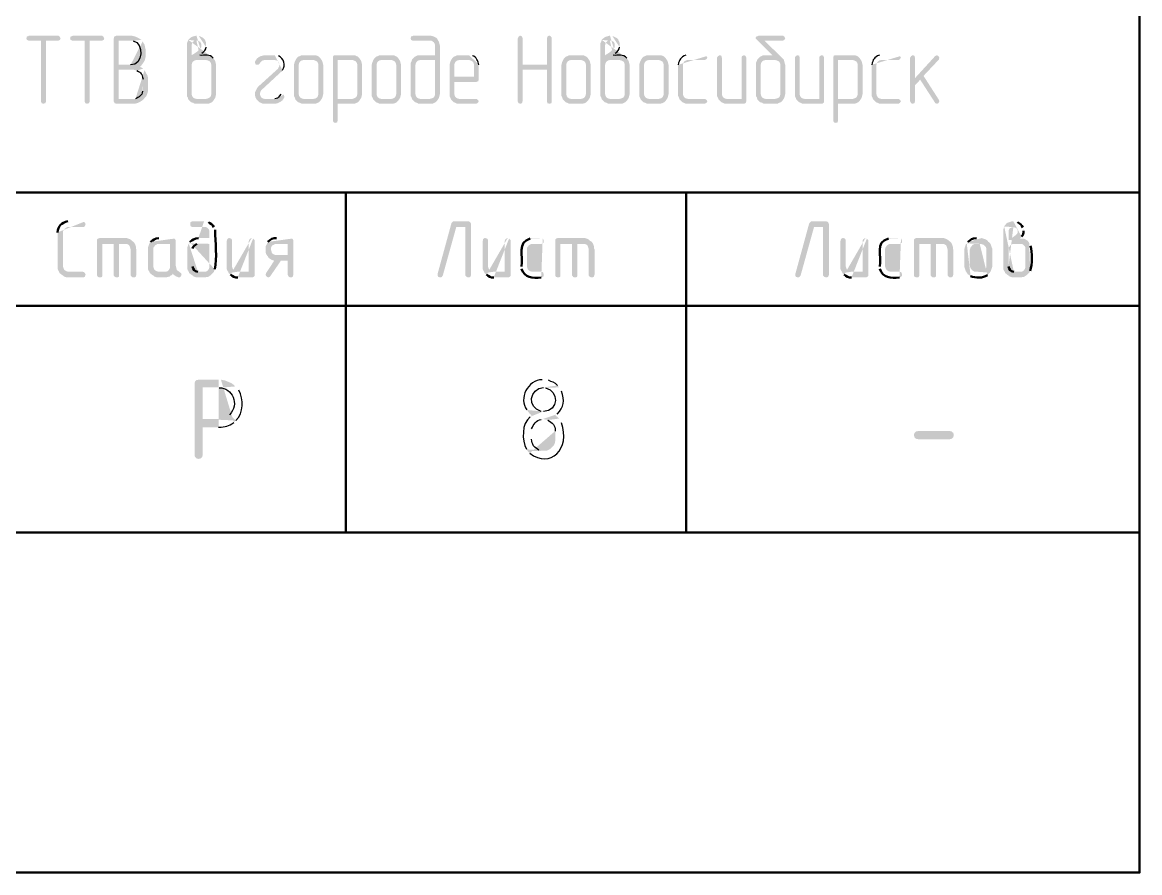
# Model space of a CAD drawing. Header units: millimetres. Extents: x -211 to 10565, y -2293 to 2244.
# Drawn here: x 4830.58 to 4879.81, y -367.5 to -330.02 of the extents above; entities that cross this region are included whole.
import ezdxf

# ---------------------------------------------------------------- set-up
doc = ezdxf.new("R2010")
doc.units = ezdxf.units.MM
doc.layers.add('PDF _Геометрия', color=7, linetype='Continuous')
doc.layers.add('PDF _Сплошная заливка', color=7, linetype='Continuous')

msp = doc.modelspace()

# ---------------------------------------------------------------- hatches: boundary and pattern name
at = {"layer": 'PDF _Сплошная заливка', "transparency": 33554559}
for points in [[(4832.16, -330.6), (4830.869, -330.6), (4830.869, -330.621), (4830.784, -330.643), (4830.763, -330.727), (4830.784, -330.791), (4830.869, -330.833), (4831.398, -330.833), (4831.398, -333.499), (4831.44, -333.584), (4831.504, -333.605), (4831.588, -333.584), (4831.631, -333.499), (4831.631, -330.833), (4832.16, -330.833), (4832.244, -330.791), (4832.266, -330.727), (4832.223, -330.643)], [(4834.085, -330.6), (4832.795, -330.6), (4832.795, -330.621), (4832.71, -330.643), (4832.689, -330.727), (4832.71, -330.791), (4832.795, -330.833), (4833.324, -330.833), (4833.324, -333.499), (4833.366, -333.584), (4833.429, -333.605), (4833.514, -333.584), (4833.556, -333.499), (4833.556, -330.833), (4834.085, -330.833), (4834.17, -330.791), (4834.191, -330.727), (4834.149, -330.643)], [(4835.376, -330.6), (4834.72, -330.6), (4834.699, -330.621), (4834.636, -330.643), (4834.614, -330.727), (4834.614, -333.52), (4834.657, -333.584), (4834.72, -333.605), (4835.545, -333.605), (4835.63, -333.584), (4835.694, -333.563), (4835.778, -333.52), (4835.842, -333.478), (4835.926, -333.415), (4834.826, -333.393), (4834.826, -332.103), (4835.482, -332.103), (4835.905, -332.06), (4835.842, -332.018), (4835.757, -331.976), (4835.799, -331.954), (4834.826, -331.891), (4834.826, -330.833), (4835.355, -330.833), (4835.821, -330.791), (4835.694, -330.706), (4835.609, -330.664), (4835.545, -330.643), (4835.461, -330.621)], [(4848.538, -330.6), (4847.797, -330.6), (4847.797, -330.621), (4847.713, -330.643), (4847.692, -330.727), (4847.713, -330.791), (4847.797, -330.833), (4848.623, -330.833), (4848.707, -330.896), (4848.75, -330.96), (4848.771, -331.045), (4848.771, -331.468), (4848.03, -331.468), (4847.967, -331.489), (4847.882, -331.531), (4847.755, -331.658), (4848.771, -331.679), (4848.771, -333.182), (4848.75, -333.266), (4848.707, -333.33), (4848.623, -333.372), (4848.538, -333.393), (4848.115, -333.393), (4847.755, -333.415), (4847.882, -333.542), (4847.967, -333.563), (4848.03, -333.605), (4848.644, -333.605), (4848.707, -333.584), (4848.792, -333.542), (4848.855, -333.478), (4848.94, -333.351), (4848.982, -333.182), (4848.982, -331.045), (4848.94, -330.875), (4848.898, -330.812), (4848.855, -330.727), (4848.792, -330.685), (4848.707, -330.643), (4848.644, -330.621)], [(4852.516, -330.6), (4852.453, -330.643), (4852.41, -330.727), (4852.41, -333.499), (4852.453, -333.584), (4852.516, -333.605), (4852.601, -333.584), (4852.622, -333.499), (4852.622, -332.103), (4853.701, -332.103), (4852.622, -331.891), (4852.622, -330.706), (4852.601, -330.643)], [(4853.807, -330.6), (4853.722, -330.643), (4853.701, -330.727), (4853.701, -331.891), (4852.622, -331.891), (4853.701, -332.103), (4853.701, -333.499), (4853.722, -333.584), (4853.807, -333.605), (4853.892, -333.584), (4853.913, -333.499), (4853.913, -330.706), (4853.87, -330.643)], [(4864.091, -330.6), (4863.012, -330.6), (4863.012, -330.621), (4862.927, -330.643), (4862.885, -330.706), (4862.906, -330.748), (4863.625, -331.468), (4863.244, -331.468), (4863.181, -331.489), (4863.096, -331.531), (4862.969, -331.658), (4862.948, -331.722), (4862.906, -331.806), (4862.906, -333.266), (4862.948, -333.33), (4862.969, -333.415), (4863.329, -333.393), (4863.244, -333.372), (4863.181, -333.33), (4863.139, -333.266), (4863.118, -333.182), (4863.118, -331.891), (4863.139, -331.806), (4863.181, -331.743), (4863.244, -331.701), (4863.329, -331.679), (4863.752, -331.679), (4864.133, -331.658), (4864.07, -331.595), (4863.287, -330.833), (4864.091, -330.833), (4864.154, -330.791), (4864.197, -330.727), (4864.154, -330.643)], [(4839.037, -331.658), (4838.677, -331.679), (4838.762, -331.701), (4838.847, -331.743), (4838.889, -331.806), (4838.91, -331.891), (4838.91, -333.182), (4838.889, -333.266), (4838.847, -333.33), (4838.762, -333.372), (4838.677, -333.393), (4838.254, -333.393), (4837.894, -333.415), (4838.021, -333.542), (4838.106, -333.563), (4838.169, -333.605), (4838.783, -333.605), (4838.847, -333.584), (4838.931, -333.542), (4838.995, -333.478), (4839.079, -333.351), (4839.122, -333.182), (4839.122, -331.891), (4839.079, -331.722)], [(4840.878, -331.679), (4840.836, -331.743), (4840.836, -331.785), (4840.857, -331.87), (4840.941, -331.891), (4840.984, -331.891), (4841.047, -331.828), (4841.068, -331.785), (4841.132, -331.722), (4841.174, -331.701), (4841.259, -331.679), (4841.703, -331.679)], [(4842.634, -331.658), (4842.592, -331.743), (4842.571, -331.806), (4842.55, -331.891), (4842.55, -333.266), (4842.592, -333.351), (4842.613, -333.415), (4842.973, -333.393), (4842.888, -333.372), (4842.825, -333.33), (4842.782, -333.266), (4842.761, -333.182), (4842.761, -331.891), (4842.782, -331.806), (4842.825, -331.743), (4842.888, -331.701), (4842.973, -331.679), (4843.417, -331.679)], [(4843.417, -331.468), (4842.888, -331.468), (4842.804, -331.51), (4842.74, -331.531), (4842.677, -331.595), (4842.634, -331.658), (4843.417, -331.679), (4843.481, -331.701), (4843.565, -331.743), (4843.608, -331.806), (4843.629, -331.891), (4843.629, -333.182), (4843.608, -333.266), (4843.565, -333.33), (4843.502, -333.372), (4843.417, -333.393), (4842.973, -333.393), (4842.613, -333.415), (4842.74, -333.542), (4842.804, -333.563), (4842.888, -333.605), (4843.481, -333.605), (4843.565, -333.584), (4843.65, -333.542), (4843.713, -333.478), (4843.798, -333.351), (4843.84, -333.182), (4843.84, -331.891), (4843.798, -331.722), (4843.713, -331.595), (4843.65, -331.531), (4843.565, -331.489), (4843.502, -331.468)], [(4845.131, -331.468), (4844.348, -331.468), (4844.285, -331.489), (4844.264, -331.574), (4844.264, -334.367), (4844.306, -334.43), (4844.369, -334.451), (4844.454, -334.43), (4844.475, -334.346), (4844.475, -333.605), (4845.216, -333.605), (4845.279, -333.584), (4845.364, -333.542), (4845.427, -333.478), (4845.47, -333.415), (4844.475, -333.393), (4844.475, -331.679), (4845.131, -331.679), (4845.47, -331.658), (4845.427, -331.595), (4845.364, -331.531), (4845.279, -331.489), (4845.216, -331.468)], [(4845.47, -331.658), (4845.131, -331.679), (4845.195, -331.701), (4845.279, -331.743), (4845.322, -331.806), (4845.343, -331.891), (4845.343, -333.182), (4845.322, -333.266), (4845.279, -333.33), (4845.195, -333.372), (4845.131, -333.393), (4844.475, -333.393), (4845.47, -333.415), (4845.512, -333.351), (4845.554, -333.182), (4845.554, -331.891), (4845.512, -331.722)], [(4846.062, -331.658), (4846.02, -331.743), (4845.999, -331.806), (4845.978, -331.891), (4845.978, -333.266), (4846.02, -333.351), (4846.041, -333.415), (4846.401, -333.393), (4846.316, -333.372), (4846.253, -333.33), (4846.21, -333.266), (4846.189, -333.182), (4846.189, -331.891), (4846.21, -331.806), (4846.253, -331.743), (4846.316, -331.701), (4846.401, -331.679), (4846.845, -331.679)], [(4846.845, -331.468), (4846.316, -331.468), (4846.232, -331.51), (4846.168, -331.531), (4846.105, -331.595), (4846.062, -331.658), (4846.845, -331.679), (4846.909, -331.701), (4846.993, -331.743), (4847.036, -331.806), (4847.057, -331.891), (4847.057, -333.182), (4847.036, -333.266), (4846.993, -333.33), (4846.93, -333.372), (4846.845, -333.393), (4846.401, -333.393), (4846.041, -333.415), (4846.168, -333.542), (4846.232, -333.563), (4846.316, -333.605), (4846.909, -333.605), (4846.993, -333.584), (4847.078, -333.542), (4847.141, -333.478), (4847.226, -333.351), (4847.268, -333.182), (4847.268, -331.891), (4847.226, -331.722), (4847.141, -331.595), (4847.078, -331.531), (4846.993, -331.489), (4846.93, -331.468)], [(4847.755, -331.658), (4847.734, -331.722), (4847.692, -331.806), (4847.692, -333.266), (4847.734, -333.33), (4847.755, -333.415), (4848.115, -333.393), (4848.03, -333.372), (4847.967, -333.33), (4847.924, -333.266), (4847.903, -333.182), (4847.903, -331.891), (4847.924, -331.806), (4847.967, -331.743), (4848.03, -331.701), (4848.115, -331.679), (4848.771, -331.679)], [(4849.49, -331.658), (4849.448, -331.743), (4849.427, -331.806), (4849.406, -331.891), (4849.406, -333.266), (4849.448, -333.351), (4849.469, -333.415), (4849.596, -333.542), (4849.659, -333.563), (4849.744, -333.605), (4850.591, -333.605), (4850.654, -333.563), (4850.696, -333.499), (4850.654, -333.436), (4850.591, -333.393), (4849.829, -333.393), (4849.744, -333.372), (4849.681, -333.33), (4849.638, -333.266), (4849.617, -333.182), (4849.617, -332.653), (4850.591, -332.653), (4850.612, -332.632), (4850.675, -332.61), (4850.696, -332.526), (4849.617, -332.42), (4849.617, -331.891), (4849.638, -331.806), (4849.681, -331.743), (4849.744, -331.701), (4849.829, -331.679), (4850.273, -331.679)], [(4854.421, -331.658), (4854.378, -331.743), (4854.357, -331.806), (4854.336, -331.891), (4854.336, -333.266), (4854.378, -333.351), (4854.399, -333.415), (4854.759, -333.393), (4854.675, -333.372), (4854.611, -333.33), (4854.569, -333.266), (4854.548, -333.182), (4854.548, -331.891), (4854.569, -331.806), (4854.611, -331.743), (4854.675, -331.701), (4854.759, -331.679), (4855.204, -331.679)], [(4855.204, -331.468), (4854.675, -331.468), (4854.59, -331.51), (4854.526, -331.531), (4854.463, -331.595), (4854.421, -331.658), (4855.204, -331.679), (4855.267, -331.701), (4855.352, -331.743), (4855.394, -331.806), (4855.415, -331.891), (4855.415, -333.182), (4855.394, -333.266), (4855.352, -333.33), (4855.288, -333.372), (4855.204, -333.393), (4854.759, -333.393), (4854.399, -333.415), (4854.526, -333.542), (4854.59, -333.563), (4854.675, -333.605), (4855.267, -333.605), (4855.352, -333.584), (4855.436, -333.542), (4855.5, -333.478), (4855.584, -333.351), (4855.627, -333.182), (4855.627, -331.891), (4855.584, -331.722), (4855.5, -331.595), (4855.436, -331.531), (4855.352, -331.489), (4855.288, -331.468)], [(4857.256, -331.658), (4856.896, -331.679), (4856.981, -331.701), (4857.066, -331.743), (4857.108, -331.806), (4857.129, -331.891), (4857.129, -333.182), (4857.108, -333.266), (4857.066, -333.33), (4856.981, -333.372), (4856.896, -333.393), (4856.473, -333.393), (4856.113, -333.415), (4856.24, -333.542), (4856.325, -333.563), (4856.389, -333.605), (4857.002, -333.605), (4857.066, -333.584), (4857.15, -333.542), (4857.214, -333.478), (4857.298, -333.351), (4857.341, -333.182), (4857.341, -331.891), (4857.298, -331.722)], [(4857.849, -331.658), (4857.806, -331.743), (4857.785, -331.806), (4857.764, -331.891), (4857.764, -333.266), (4857.806, -333.351), (4857.827, -333.415), (4858.187, -333.393), (4858.103, -333.372), (4858.039, -333.33), (4857.997, -333.266), (4857.976, -333.182), (4857.976, -331.891), (4857.997, -331.806), (4858.039, -331.743), (4858.103, -331.701), (4858.187, -331.679), (4858.632, -331.679)], [(4858.632, -331.468), (4858.103, -331.468), (4858.018, -331.51), (4857.954, -331.531), (4857.891, -331.595), (4857.849, -331.658), (4858.632, -331.679), (4858.695, -331.701), (4858.78, -331.743), (4858.822, -331.806), (4858.843, -331.891), (4858.843, -333.182), (4858.822, -333.266), (4858.78, -333.33), (4858.716, -333.372), (4858.632, -333.393), (4858.187, -333.393), (4857.827, -333.415), (4857.954, -333.542), (4858.018, -333.563), (4858.103, -333.605), (4858.695, -333.605), (4858.78, -333.584), (4858.864, -333.542), (4858.928, -333.478), (4859.012, -333.351), (4859.055, -333.182), (4859.055, -331.891), (4859.012, -331.722), (4858.928, -331.595), (4858.864, -331.531), (4858.78, -331.489), (4858.716, -331.468)], [(4861.298, -331.468), (4861.234, -331.51), (4861.192, -331.574), (4861.192, -333.266), (4861.234, -333.351), (4861.255, -333.415), (4861.615, -333.393), (4861.53, -333.372), (4861.467, -333.33), (4861.425, -333.266), (4861.404, -333.182), (4861.404, -331.574), (4861.382, -331.489)], [(4862.377, -331.468), (4862.292, -331.51), (4862.271, -331.574), (4862.271, -333.393), (4861.615, -333.393), (4861.255, -333.415), (4861.382, -333.542), (4861.446, -333.563), (4861.53, -333.605), (4862.398, -333.605), (4862.462, -333.563), (4862.483, -333.499), (4862.483, -331.574), (4862.44, -331.489)], [(4864.133, -331.658), (4863.752, -331.679), (4863.837, -331.701), (4863.922, -331.743), (4863.964, -331.806), (4863.985, -331.891), (4863.985, -333.182), (4863.964, -333.266), (4863.922, -333.33), (4863.837, -333.372), (4863.752, -333.393), (4863.329, -333.393), (4862.969, -333.415), (4863.096, -333.542), (4863.181, -333.563), (4863.244, -333.605), (4863.858, -333.605), (4863.922, -333.563), (4864.006, -333.542), (4864.07, -333.478), (4864.154, -333.351), (4864.197, -333.182), (4864.197, -331.891), (4864.176, -331.828), (4864.154, -331.743)], [(4864.726, -331.468), (4864.662, -331.51), (4864.62, -331.574), (4864.62, -333.266), (4864.662, -333.351), (4864.683, -333.415), (4865.043, -333.393), (4864.958, -333.372), (4864.895, -333.33), (4864.853, -333.266), (4864.832, -333.182), (4864.832, -331.574), (4864.81, -331.489)], [(4865.805, -331.468), (4865.72, -331.51), (4865.699, -331.574), (4865.699, -333.393), (4865.043, -333.393), (4864.683, -333.415), (4864.81, -333.542), (4864.874, -333.563), (4864.958, -333.605), (4865.826, -333.605), (4865.89, -333.563), (4865.911, -333.499), (4865.911, -331.574), (4865.868, -331.489)], [(4867.18, -331.468), (4866.397, -331.468), (4866.334, -331.489), (4866.313, -331.574), (4866.313, -334.367), (4866.355, -334.43), (4866.419, -334.451), (4866.503, -334.43), (4866.524, -334.346), (4866.524, -333.605), (4867.265, -333.605), (4867.328, -333.584), (4867.413, -333.542), (4867.477, -333.478), (4867.519, -333.415), (4866.524, -333.393), (4866.524, -331.679), (4867.18, -331.679), (4867.519, -331.658), (4867.477, -331.595), (4867.413, -331.531), (4867.328, -331.489), (4867.265, -331.468)], [(4867.519, -331.658), (4867.18, -331.679), (4867.244, -331.701), (4867.328, -331.743), (4867.371, -331.806), (4867.392, -331.891), (4867.392, -333.182), (4867.371, -333.266), (4867.328, -333.33), (4867.244, -333.372), (4867.18, -333.393), (4866.524, -333.393), (4867.519, -333.415), (4867.561, -333.351), (4867.604, -333.182), (4867.604, -331.891), (4867.561, -331.722)], [(4869.804, -331.468), (4869.741, -331.51), (4869.698, -331.574), (4869.698, -333.499), (4869.741, -333.584), (4869.804, -333.605), (4869.889, -333.584), (4869.91, -333.499), (4869.91, -332.801), (4870.143, -332.547), (4869.91, -332.483), (4869.91, -331.574), (4869.889, -331.489)], [(4870.883, -331.468), (4870.799, -331.51), (4869.91, -332.483), (4870.143, -332.547), (4870.799, -333.563), (4870.82, -333.584), (4870.883, -333.605), (4870.947, -333.584), (4870.989, -333.499), (4870.968, -333.436), (4870.291, -332.378), (4870.968, -331.658), (4870.989, -331.574), (4870.947, -331.51)], [(4850.231, -338.789), (4849.575, -338.789), (4849.49, -338.874), (4848.877, -341.117), (4848.877, -341.18), (4848.898, -341.223), (4848.919, -341.244), (4849.004, -341.265), (4849.067, -341.244), (4849.067, -341.223), (4849.109, -341.18), (4849.702, -339.043), (4850.104, -339.043), (4850.358, -338.916), (4850.337, -338.853), (4850.294, -338.81)], [(4850.358, -338.916), (4850.104, -339.043), (4850.104, -341.18), (4850.167, -341.244), (4850.231, -341.265), (4850.252, -341.265), (4850.315, -341.244), (4850.337, -341.202), (4850.358, -341.138)], [(4865.995, -338.789), (4865.339, -338.789), (4865.255, -338.874), (4864.641, -341.117), (4864.641, -341.18), (4864.662, -341.223), (4864.683, -341.244), (4864.768, -341.265), (4864.832, -341.244), (4864.832, -341.223), (4864.874, -341.18), (4865.466, -339.043), (4865.868, -339.043), (4866.122, -338.916), (4866.101, -338.853), (4866.059, -338.81)], [(4866.122, -338.916), (4865.868, -339.043), (4865.868, -341.18), (4865.932, -341.244), (4865.995, -341.265), (4866.017, -341.265), (4866.08, -341.244), (4866.101, -341.202), (4866.122, -341.138)], [(4835.101, -339.53), (4833.98, -339.53), (4833.916, -339.551), (4833.874, -339.593), (4833.874, -341.18), (4833.895, -341.223), (4833.916, -341.244), (4834.001, -341.265), (4834.022, -341.265), (4834.085, -341.244), (4834.107, -341.202), (4834.107, -339.784), (4835.101, -339.784), (4835.503, -339.72), (4835.461, -339.678), (4835.419, -339.657), (4835.376, -339.615), (4835.313, -339.572), (4835.249, -339.551), (4835.186, -339.53)], [(4839.714, -339.53), (4839.672, -339.53), (4839.608, -339.572), (4839.608, -339.593), (4839.587, -339.657), (4839.587, -340.884), (4839.608, -340.948), (4839.651, -341.011), (4839.672, -341.075), (4840.074, -341.011), (4840.053, -341.011), (4839.968, -340.99), (4839.905, -340.948), (4839.862, -340.905), (4839.82, -340.778), (4839.82, -339.615), (4839.799, -339.572), (4839.778, -339.551)], [(4850.993, -339.53), (4850.95, -339.53), (4850.887, -339.572), (4850.887, -339.593), (4850.866, -339.657), (4850.866, -340.884), (4850.887, -340.948), (4850.929, -341.011), (4850.95, -341.075), (4851.352, -341.011), (4851.331, -341.011), (4851.247, -340.99), (4851.183, -340.948), (4851.141, -340.905), (4851.098, -340.778), (4851.098, -339.615), (4851.077, -339.572), (4851.056, -339.551)], [(4855.288, -339.53), (4854.167, -339.53), (4854.103, -339.551), (4854.061, -339.593), (4854.061, -341.18), (4854.082, -341.223), (4854.103, -341.244), (4854.188, -341.265), (4854.209, -341.265), (4854.272, -341.244), (4854.294, -341.202), (4854.294, -339.784), (4855.288, -339.784), (4855.69, -339.72), (4855.648, -339.678), (4855.606, -339.657), (4855.563, -339.615), (4855.5, -339.572), (4855.436, -339.551), (4855.373, -339.53)], [(4866.757, -339.53), (4866.715, -339.53), (4866.651, -339.572), (4866.651, -339.593), (4866.63, -339.657), (4866.63, -340.884), (4866.651, -340.948), (4866.694, -341.011), (4866.715, -341.075), (4867.117, -341.011), (4867.096, -341.011), (4867.011, -340.99), (4866.948, -340.948), (4866.905, -340.905), (4866.863, -340.778), (4866.863, -339.615), (4866.842, -339.572), (4866.821, -339.551)], [(4871.095, -339.53), (4869.974, -339.53), (4869.91, -339.551), (4869.868, -339.593), (4869.868, -341.18), (4869.889, -341.223), (4869.91, -341.244), (4869.995, -341.265), (4870.016, -341.265), (4870.079, -341.244), (4870.1, -341.202), (4870.1, -339.784), (4871.095, -339.784), (4871.497, -339.72), (4871.455, -339.678), (4871.412, -339.657), (4871.37, -339.615), (4871.307, -339.572), (4871.243, -339.551), (4871.18, -339.53)], [(4834.847, -339.784), (4834.614, -339.784), (4834.614, -341.18), (4834.657, -341.223), (4834.657, -341.244), (4834.741, -341.265), (4834.763, -341.265), (4834.826, -341.244), (4834.847, -341.202), (4834.847, -341.138)], [(4835.503, -339.72), (4835.101, -339.784), (4835.165, -339.784), (4835.228, -339.805), (4835.292, -339.847), (4835.313, -339.89), (4835.334, -339.953), (4835.355, -340.038), (4835.355, -341.18), (4835.397, -341.223), (4835.397, -341.244), (4835.482, -341.265), (4835.503, -341.265), (4835.567, -341.244), (4835.588, -341.202), (4835.609, -341.138), (4835.609, -340.038), (4835.588, -339.995), (4835.588, -339.911), (4835.545, -339.784)], [(4836.18, -339.763), (4836.117, -339.953), (4836.117, -340.884), (4836.138, -340.948), (4836.18, -341.011), (4836.201, -341.075), (4837.217, -341.096), (4837.238, -341.138), (4837.365, -341.223), (4837.429, -341.244), (4837.471, -341.265), (4837.513, -341.265), (4837.577, -341.202), (4837.598, -341.138), (4837.577, -341.075), (4837.513, -341.032), (4836.604, -341.011), (4836.582, -341.011), (4836.498, -340.99), (4836.434, -340.948), (4836.392, -340.905), (4836.35, -340.778), (4836.35, -339.995), (4836.371, -339.932), (4836.392, -339.911), (4836.434, -339.847), (4836.477, -339.826), (4836.54, -339.784), (4837.09, -339.784)], [(4841.365, -339.763), (4841.343, -339.826), (4841.301, -339.89), (4841.301, -340.144), (4841.322, -340.228), (4841.365, -340.292), (4841.788, -340.271), (4841.724, -340.271), (4841.661, -340.249), (4841.597, -340.207), (4841.576, -340.165), (4841.534, -340.038), (4841.534, -339.974), (4841.555, -339.911), (4841.597, -339.847), (4841.661, -339.826), (4841.724, -339.784), (4842.275, -339.784)], [(4855.034, -339.784), (4854.801, -339.784), (4854.801, -341.18), (4854.844, -341.223), (4854.844, -341.244), (4854.928, -341.265), (4854.95, -341.265), (4855.013, -341.244), (4855.034, -341.202), (4855.034, -341.138)], [(4855.69, -339.72), (4855.288, -339.784), (4855.352, -339.784), (4855.415, -339.805), (4855.479, -339.847), (4855.5, -339.89), (4855.521, -339.953), (4855.542, -340.038), (4855.542, -341.18), (4855.584, -341.223), (4855.584, -341.244), (4855.669, -341.265), (4855.69, -341.265), (4855.754, -341.244), (4855.775, -341.202), (4855.796, -341.138), (4855.796, -340.038), (4855.775, -339.995), (4855.775, -339.911), (4855.733, -339.784)], [(4870.841, -339.784), (4870.608, -339.784), (4870.608, -341.18), (4870.651, -341.223), (4870.651, -341.244), (4870.735, -341.265), (4870.756, -341.265), (4870.82, -341.244), (4870.841, -341.202), (4870.841, -341.138)], [(4871.497, -339.72), (4871.095, -339.784), (4871.158, -339.784), (4871.222, -339.805), (4871.285, -339.847), (4871.307, -339.89), (4871.328, -339.953), (4871.349, -340.038), (4871.349, -341.18), (4871.391, -341.223), (4871.391, -341.244), (4871.476, -341.265), (4871.497, -341.265), (4871.561, -341.244), (4871.582, -341.202), (4871.603, -341.138), (4871.603, -340.038), (4871.582, -339.995), (4871.582, -339.911), (4871.539, -339.784)], [(4841.682, -340.524), (4841.322, -341.075), (4841.301, -341.138), (4841.301, -341.159), (4841.343, -341.223), (4841.365, -341.244), (4841.428, -341.265), (4841.47, -341.244), (4841.513, -341.202), (4841.978, -340.524), (4842.275, -340.524)], [(4836.201, -341.075), (4836.265, -341.117), (4836.286, -341.138), (4836.35, -341.18), (4836.392, -341.223), (4836.455, -341.244), (4836.54, -341.265), (4836.921, -341.265), (4836.984, -341.244), (4837.069, -341.223), (4837.111, -341.18), (4837.175, -341.159), (4837.217, -341.096)], [(4871.455, -348.396), (4870.058, -348.396), (4869.952, -348.375), (4869.889, -348.311), (4869.868, -348.206), (4869.889, -348.121), (4869.952, -348.058), (4870.058, -348.036), (4871.455, -348.036), (4871.539, -348.058), (4871.603, -348.121), (4871.624, -348.206), (4871.603, -348.311), (4871.539, -348.375)]]:
    msp.add_hatch(color=256, dxfattribs=at).paths.add_polyline_path(points)
h = msp.add_hatch(color=256, dxfattribs=at)
h.paths.add_polyline_path([(4835.821, -330.791), (4835.355, -330.833), (4835.461, -330.833)], flags=0)
h.paths.add_polyline_path([(4835.355, -331.891), (4834.826, -331.891), (4835.799, -331.954), (4835.863, -331.87), (4835.948, -331.743), (4835.969, -331.722), (4836.011, -331.552), (4836.011, -331.193), (4835.99, -331.108), (4835.969, -331.002), (4835.926, -330.939), (4835.884, -330.854)], flags=0)
h = msp.add_hatch(color=256, dxfattribs=at)
h.paths.add_polyline_path([(4837.894, -330.791), (4837.873, -330.854), (4837.831, -330.939), (4837.831, -333.266), (4837.873, -333.33), (4837.894, -333.415), (4838.254, -333.393), (4838.169, -333.372), (4838.106, -333.33), (4838.064, -333.266), (4838.042, -333.182), (4838.042, -331.891), (4838.064, -331.806), (4838.106, -331.743), (4838.169, -331.701), (4838.254, -331.679), (4838.677, -331.679), (4839.037, -331.658), (4838.995, -331.595)], flags=0)
h.paths.add_polyline_path([(4838.402, -331.468), (4838.042, -331.468), (4838.042, -331.023), (4838.064, -330.939), (4838.106, -330.875), (4838.169, -330.833), (4838.254, -330.833)], flags=0)
h = msp.add_hatch(color=256, dxfattribs=at)
h.paths.add_polyline_path([(4838.254, -330.6), (4838.191, -330.621), (4838.106, -330.643), (4838.042, -330.664), (4837.958, -330.727), (4837.894, -330.791), (4838.254, -330.833), (4838.339, -330.833), (4838.402, -330.875), (4838.423, -330.875), (4838.466, -330.96), (4838.466, -331.108), (4838.423, -331.172), (4838.275, -331.32), (4838.212, -331.362), (4838.042, -331.468), (4838.402, -331.468), (4838.487, -331.383)], flags=0)
h.paths.add_polyline_path([(4838.677, -331.108), (4838.677, -330.918), (4838.656, -330.854), (4838.614, -330.769), (4838.55, -330.706), (4838.423, -330.643), (4838.36, -330.621)], flags=0)
h = msp.add_hatch(color=256, dxfattribs=at)
h.paths.add_polyline_path([(4856.113, -330.791), (4856.092, -330.854), (4856.05, -330.939), (4856.05, -333.266), (4856.092, -333.33), (4856.113, -333.415), (4856.473, -333.393), (4856.389, -333.372), (4856.325, -333.33), (4856.283, -333.266), (4856.262, -333.182), (4856.262, -331.891), (4856.283, -331.806), (4856.325, -331.743), (4856.389, -331.701), (4856.473, -331.679), (4856.896, -331.679), (4857.256, -331.658), (4857.214, -331.595)], flags=0)
h.paths.add_polyline_path([(4856.621, -331.468), (4856.262, -331.468), (4856.262, -331.023), (4856.283, -330.939), (4856.325, -330.875), (4856.389, -330.833), (4856.473, -330.833)], flags=0)
h = msp.add_hatch(color=256, dxfattribs=at)
h.paths.add_polyline_path([(4856.473, -330.6), (4856.41, -330.621), (4856.325, -330.643), (4856.262, -330.664), (4856.177, -330.727), (4856.113, -330.791), (4856.473, -330.833), (4856.558, -330.833), (4856.621, -330.875), (4856.642, -330.875), (4856.685, -330.96), (4856.685, -331.108), (4856.642, -331.172), (4856.494, -331.32), (4856.431, -331.362), (4856.262, -331.468), (4856.621, -331.468), (4856.706, -331.383)], flags=0)
h.paths.add_polyline_path([(4856.896, -331.108), (4856.896, -330.918), (4856.875, -330.854), (4856.833, -330.769), (4856.769, -330.706), (4856.642, -330.643), (4856.579, -330.621)], flags=0)
h = msp.add_hatch(color=256, dxfattribs=at)
h.paths.add_polyline_path([(4841.703, -331.468), (4841.238, -331.468), (4841.174, -331.489), (4841.09, -331.51), (4841.005, -331.552), (4840.92, -331.616), (4840.878, -331.679), (4841.703, -331.679), (4841.788, -331.701), (4841.851, -331.743), (4841.894, -331.806), (4841.915, -331.891), (4841.894, -331.976), (4841.851, -332.06), (4840.963, -332.864), (4840.92, -332.928), (4840.836, -333.097), (4840.836, -333.245), (4840.857, -333.33), (4840.899, -333.415), (4841.026, -333.542), (4841.09, -333.563), (4841.174, -333.605), (4841.745, -333.605), (4841.83, -333.584), (4841.957, -333.52), (4842.042, -333.457), (4842.084, -333.393), (4841.259, -333.393), (4841.174, -333.372), (4841.111, -333.33), (4841.068, -333.245), (4841.047, -333.182), (4841.068, -333.097), (4841.111, -333.012), (4841.978, -332.208), (4841.999, -332.208), (4842.042, -332.124)], flags=0)
h.paths.add_polyline_path([(4841.872, -331.489), (4841.788, -331.468)], flags=0)
h = msp.add_hatch(color=256, dxfattribs=at)
h.paths.add_polyline_path([(4850.273, -331.468), (4849.744, -331.468), (4849.659, -331.51), (4849.596, -331.531), (4849.533, -331.595), (4849.49, -331.658), (4850.273, -331.679), (4850.337, -331.701), (4850.421, -331.743), (4850.464, -331.806), (4850.485, -331.891), (4850.485, -332.42), (4849.617, -332.42), (4850.696, -332.526), (4850.696, -331.891)], flags=0)
h.paths.add_polyline_path([(4850.421, -331.489), (4850.358, -331.468)], flags=0)
h = msp.add_hatch(color=256, dxfattribs=at)
h.paths.add_polyline_path([(4860.663, -331.468), (4859.817, -331.468)], flags=0)
h.paths.add_polyline_path([(4859.478, -331.891), (4859.478, -333.266), (4859.52, -333.351), (4859.541, -333.415), (4859.605, -333.478), (4859.668, -333.542), (4859.732, -333.563), (4859.817, -333.605), (4860.663, -333.605), (4860.726, -333.563), (4860.769, -333.499), (4860.726, -333.436), (4860.663, -333.393), (4859.901, -333.393), (4859.817, -333.372), (4859.753, -333.33), (4859.711, -333.266), (4859.69, -333.182), (4859.69, -331.891), (4859.711, -331.806), (4859.753, -331.743), (4859.817, -331.701), (4859.901, -331.679), (4860.663, -331.679), (4860.726, -331.637), (4860.769, -331.574), (4860.726, -331.51)], flags=0)
h = msp.add_hatch(color=256, dxfattribs=at)
h.paths.add_polyline_path([(4869.191, -331.468), (4868.344, -331.468)], flags=0)
h.paths.add_polyline_path([(4868.006, -331.891), (4868.006, -333.266), (4868.048, -333.351), (4868.069, -333.415), (4868.196, -333.542), (4868.26, -333.563), (4868.344, -333.605), (4869.191, -333.605), (4869.254, -333.563), (4869.296, -333.499), (4869.254, -333.436), (4869.191, -333.393), (4868.429, -333.393), (4868.344, -333.372), (4868.281, -333.33), (4868.238, -333.266), (4868.217, -333.182), (4868.217, -331.891), (4868.238, -331.806), (4868.281, -331.743), (4868.344, -331.701), (4868.429, -331.679), (4869.191, -331.679), (4869.254, -331.637), (4869.296, -331.574), (4869.254, -331.51)], flags=0)
h = msp.add_hatch(color=256, dxfattribs=at)
h.paths.add_polyline_path([(4835.905, -332.06), (4835.482, -332.103), (4835.545, -332.124), (4835.63, -332.145)], flags=0)
h.paths.add_polyline_path([(4835.905, -332.526), (4835.905, -332.97), (4835.884, -333.055)], flags=0)
h.paths.add_polyline_path([(4835.567, -333.393), (4834.826, -333.393), (4835.926, -333.415), (4835.969, -333.351), (4836.032, -333.288), (4836.075, -333.203), (4836.096, -333.139), (4836.117, -333.055), (4836.117, -332.441), (4836.096, -332.357), (4836.053, -332.293), (4835.969, -332.124)], flags=0)
h = msp.add_hatch(color=256, dxfattribs=at)
h.paths.add_polyline_path([(4842.021, -333.182), (4841.978, -333.182)], flags=0)
h.paths.add_polyline_path([(4841.703, -333.393), (4841.259, -333.393), (4842.084, -333.393), (4842.126, -333.33), (4842.126, -333.288), (4842.105, -333.203)], flags=0)
h = msp.add_hatch(color=256, dxfattribs=at)
h.paths.add_polyline_path([(4833.239, -338.789), (4832.583, -338.789)], flags=0)
h.paths.add_polyline_path([(4832.139, -339.276), (4832.139, -340.884), (4832.16, -340.948), (4832.202, -341.011), (4832.223, -341.075), (4832.287, -341.117), (4832.308, -341.138), (4832.371, -341.18), (4832.414, -341.223), (4832.477, -341.244), (4832.562, -341.265), (4833.281, -341.265), (4833.345, -341.223), (4833.345, -341.202), (4833.366, -341.138), (4833.366, -341.117), (4833.324, -341.053), (4833.302, -341.032), (4833.239, -341.011), (4832.604, -341.011), (4832.52, -340.99), (4832.456, -340.948), (4832.414, -340.905), (4832.371, -340.778), (4832.371, -339.255), (4832.393, -339.191), (4832.414, -339.17), (4832.456, -339.107), (4832.498, -339.086), (4832.562, -339.043), (4833.281, -339.043), (4833.345, -339.001), (4833.345, -338.98), (4833.366, -338.916), (4833.366, -338.895), (4833.324, -338.832), (4833.302, -338.81)], flags=0)
h = msp.add_hatch(color=256, dxfattribs=at)
h.paths.add_polyline_path([(4838.593, -338.789), (4838.064, -338.789), (4838, -338.832), (4837.979, -338.853), (4837.979, -338.937), (4838, -339.001), (4838.021, -339.022), (4838.085, -339.043), (4838.656, -339.043), (4838.72, -339.064), (4838.804, -339.149), (4838.825, -339.212), (4838.825, -339.53), (4838.339, -339.53)], flags=0)
h.paths.add_polyline_path([(4837.958, -339.699), (4837.915, -339.763), (4838.825, -339.784), (4838.825, -340.821), (4838.804, -340.884), (4838.762, -340.948), (4838.72, -340.99), (4838.656, -341.011), (4838.339, -341.011), (4839.016, -341.032), (4839.058, -340.905)], flags=0)
h.paths.add_polyline_path([(4839.079, -339.17), (4839.058, -339.107), (4839.016, -339.043)], flags=0)
h.paths.add_polyline_path([(4838.783, -338.832), (4838.656, -338.789)], flags=0)
h = msp.add_hatch(color=256, dxfattribs=at)
h.paths.add_polyline_path([(4873.846, -339.022), (4873.825, -339.086), (4873.804, -339.17), (4873.804, -340.884), (4873.825, -340.948), (4873.867, -341.011), (4873.888, -341.075), (4873.952, -341.117), (4873.973, -341.138), (4874.036, -341.18), (4874.079, -341.223), (4874.142, -341.244), (4874.227, -341.265), (4874.586, -341.265), (4874.65, -341.244), (4874.713, -341.244), (4874.84, -341.159), (4874.883, -341.117), (4874.904, -341.096), (4874.967, -341.032), (4874.29, -341.011), (4874.269, -341.011)], flags=0)
h.paths.add_polyline_path([(4874.036, -340.778), (4874.036, -339.995), (4874.057, -339.932), (4874.079, -339.911), (4874.121, -339.847), (4874.163, -339.826), (4874.227, -339.784), (4874.544, -339.784), (4874.946, -339.742), (4874.904, -339.678), (4874.862, -339.636), (4874.036, -339.615), (4874.036, -339.212), (4874.057, -339.149), (4874.1, -339.086), (4874.121, -339.086), (4874.163, -339.064), (4874.248, -339.043)], flags=0)
h = msp.add_hatch(color=256, dxfattribs=at)
h.paths.add_polyline_path([(4874.248, -338.789), (4874.184, -338.789), (4873.994, -338.853), (4873.931, -338.895), (4873.931, -338.916), (4873.867, -338.98), (4873.846, -339.022), (4874.248, -339.043), (4874.375, -339.086), (4874.396, -339.107), (4874.438, -339.17), (4874.438, -339.297), (4874.396, -339.361), (4874.354, -339.403), (4874.29, -339.445), (4874.142, -339.551), (4874.036, -339.615), (4874.862, -339.636), (4874.819, -339.615), (4874.756, -339.572), (4874.692, -339.551), (4874.544, -339.551), (4874.565, -339.53), (4874.608, -339.466)], flags=0)
h.paths.add_polyline_path([(4874.692, -339.212), (4874.671, -339.149), (4874.671, -339.064)], flags=0)
h.paths.add_polyline_path([(4874.438, -338.832), (4874.311, -338.789)], flags=0)
h = msp.add_hatch(color=256, dxfattribs=at)
h.paths.add_polyline_path([(4837.217, -339.53), (4836.604, -339.53)], flags=0)
h.paths.add_polyline_path([(4836.223, -339.699), (4836.18, -339.763), (4837.09, -339.784), (4837.09, -340.821), (4837.069, -340.884), (4837.027, -340.948), (4836.984, -340.99), (4836.921, -341.011), (4836.604, -341.011), (4837.513, -341.032), (4837.492, -341.011), (4837.429, -340.969), (4837.386, -340.926), (4837.386, -340.905), (4837.365, -340.842), (4837.344, -340.757), (4837.344, -339.657), (4837.323, -339.593), (4837.281, -339.551)], flags=0)
h = msp.add_hatch(color=256, dxfattribs=at)
h.paths.add_polyline_path([(4840.687, -339.53), (4840.666, -339.53), (4840.603, -339.572), (4840.582, -339.593), (4840.561, -339.657), (4840.561, -341.011), (4840.074, -341.011), (4839.672, -341.075), (4839.735, -341.117), (4839.756, -341.138)], flags=0)
h.paths.add_polyline_path([(4840.074, -341.265), (4840.709, -341.265), (4840.772, -341.244), (4840.814, -341.202), (4840.814, -339.615), (4840.772, -339.572), (4840.751, -339.551)], flags=0)
h = msp.add_hatch(color=256, dxfattribs=at)
h.paths.add_polyline_path([(4842.401, -339.53), (4841.788, -339.53)], flags=0)
h.paths.add_polyline_path([(4841.407, -339.699), (4841.365, -339.763), (4842.275, -339.784), (4842.275, -340.271), (4841.788, -340.271), (4841.365, -340.292), (4841.407, -340.334), (4841.428, -340.397), (4841.555, -340.482), (4841.682, -340.524), (4842.275, -340.524), (4842.275, -341.138), (4842.317, -341.223), (4842.338, -341.244), (4842.401, -341.265), (4842.423, -341.265), (4842.486, -341.244), (4842.507, -341.202), (4842.528, -341.138), (4842.528, -339.657), (4842.507, -339.593), (4842.465, -339.551)], flags=0)
h = msp.add_hatch(color=256, dxfattribs=at)
h.paths.add_polyline_path([(4851.966, -339.53), (4851.945, -339.53), (4851.881, -339.572), (4851.86, -339.593), (4851.839, -339.657), (4851.839, -341.011), (4851.352, -341.011), (4850.95, -341.075), (4851.014, -341.117), (4851.035, -341.138)], flags=0)
h.paths.add_polyline_path([(4851.352, -341.265), (4851.987, -341.265), (4852.051, -341.244), (4852.093, -341.202), (4852.093, -339.615), (4852.029, -339.551)], flags=0)
h = msp.add_hatch(color=256, dxfattribs=at)
h.paths.add_polyline_path([(4853.447, -339.53), (4853.024, -339.53), (4852.961, -339.551)], flags=0)
h.paths.add_polyline_path([(4852.58, -340.778), (4852.58, -340.884)], flags=0)
h.paths.add_polyline_path([(4853.447, -341.265), (4853.468, -341.265), (4853.532, -341.223), (4853.553, -341.202), (4853.553, -341.117), (4853.532, -341.053), (4853.511, -341.032), (4853.447, -341.011), (4853.045, -341.011), (4852.961, -340.99), (4852.897, -340.948), (4852.855, -340.905), (4852.812, -340.778), (4852.812, -339.995), (4852.834, -339.932), (4852.855, -339.911), (4852.897, -339.847), (4852.939, -339.826), (4853.003, -339.784), (4853.468, -339.784), (4853.532, -339.742), (4853.553, -339.72), (4853.553, -339.636), (4853.532, -339.572), (4853.511, -339.551)], flags=0)
h = msp.add_hatch(color=256, dxfattribs=at)
h.paths.add_polyline_path([(4867.73, -339.53), (4867.709, -339.53), (4867.646, -339.572), (4867.625, -339.593), (4867.604, -339.657), (4867.604, -341.011), (4867.117, -341.011), (4866.715, -341.075), (4866.778, -341.117), (4866.799, -341.138)], flags=0)
h.paths.add_polyline_path([(4867.117, -341.265), (4867.752, -341.265), (4867.815, -341.244), (4867.857, -341.202), (4867.857, -339.615), (4867.794, -339.551)], flags=0)
h = msp.add_hatch(color=256, dxfattribs=at)
h.paths.add_polyline_path([(4869.233, -339.53), (4868.81, -339.53), (4868.746, -339.551)], flags=0)
h.paths.add_polyline_path([(4868.365, -340.778), (4868.365, -340.884)], flags=0)
h.paths.add_polyline_path([(4869.233, -341.265), (4869.254, -341.265), (4869.318, -341.223), (4869.339, -341.202), (4869.339, -341.117), (4869.318, -341.053), (4869.296, -341.032), (4869.233, -341.011), (4868.831, -341.011), (4868.746, -340.99), (4868.683, -340.948), (4868.64, -340.905), (4868.598, -340.778), (4868.598, -339.995), (4868.619, -339.932), (4868.64, -339.911), (4868.683, -339.847), (4868.725, -339.826), (4868.789, -339.784), (4869.254, -339.784), (4869.318, -339.742), (4869.339, -339.72), (4869.339, -339.636), (4869.318, -339.572), (4869.296, -339.551)], flags=0)
h = msp.add_hatch(color=256, dxfattribs=at)
h.paths.add_polyline_path([(4872.767, -339.53), (4872.619, -339.53)], flags=0)
h.paths.add_polyline_path([(4872.238, -339.699), (4872.195, -339.763), (4872.767, -339.784), (4872.809, -339.784), (4872.872, -339.805), (4872.936, -339.826), (4873.042, -339.932), (4873.063, -340.017), (4873.063, -340.821), (4873.021, -340.884), (4872.978, -340.926), (4872.978, -340.948), (4872.915, -340.99), (4872.851, -341.011), (4872.619, -341.011), (4873.211, -341.053), (4873.253, -340.99), (4873.317, -340.8), (4873.317, -339.995), (4873.253, -339.805), (4873.211, -339.742), (4873.169, -339.699), (4873.148, -339.699), (4873.105, -339.636), (4873.042, -339.593), (4872.915, -339.551), (4872.851, -339.53)], flags=0)
h = msp.add_hatch(color=256, dxfattribs=at)
h.paths.add_polyline_path([(4837.915, -339.763), (4837.852, -339.953), (4837.852, -340.884), (4837.873, -340.948), (4837.915, -341.011), (4837.937, -341.075), (4838, -341.117), (4838.021, -341.138), (4838.085, -341.18), (4838.127, -341.223), (4838.191, -341.244), (4838.275, -341.265), (4838.635, -341.265), (4838.698, -341.244), (4838.762, -341.244), (4838.889, -341.159), (4838.931, -341.117), (4838.952, -341.096), (4839.016, -341.032), (4838.339, -341.011), (4838.318, -341.011)], flags=0)
h.paths.add_polyline_path([(4838.085, -340.778), (4838.085, -339.995)], flags=0)
h.paths.add_polyline_path([(4838.275, -339.784), (4838.825, -339.784)], flags=0)
h = msp.add_hatch(color=256, dxfattribs=at)
h.paths.add_polyline_path([(4872.195, -339.763), (4872.153, -339.805), (4872.111, -339.932), (4872.09, -340.017), (4872.09, -340.8), (4872.153, -340.99), (4872.238, -341.117), (4872.301, -341.159), (4872.365, -341.202)], flags=0)
h.paths.add_polyline_path([(4873.105, -341.159), (4873.211, -341.053), (4872.619, -341.011), (4872.534, -341.011), (4872.407, -340.926), (4872.407, -340.905), (4872.365, -340.863), (4872.343, -340.8), (4872.322, -340.715), (4872.322, -340.059), (4872.365, -339.932), (4872.428, -339.868), (4872.428, -339.847), (4872.492, -339.805), (4872.555, -339.784), (4872.767, -339.784)], flags=0)
h = msp.add_hatch(color=256, dxfattribs=at)
h.paths.add_polyline_path([(4874.946, -339.742), (4874.544, -339.784), (4874.608, -339.784), (4874.671, -339.805), (4874.756, -339.89), (4874.777, -339.953), (4874.777, -340.821), (4874.756, -340.884), (4874.713, -340.948), (4874.671, -340.99), (4874.608, -341.011), (4874.29, -341.011), (4874.967, -341.032), (4874.989, -340.969)], flags=0)
h.paths.add_polyline_path([(4875.01, -339.868), (4874.989, -339.784)], flags=0)
h = msp.add_hatch(color=256, dxfattribs=at)
h.paths.add_polyline_path([(4839.227, -345.772), (4838.36, -345.772), (4838.254, -345.793), (4838.191, -345.857), (4838.169, -345.942), (4838.169, -349.094), (4838.191, -349.179), (4838.254, -349.243), (4838.36, -349.264), (4838.444, -349.243), (4838.508, -349.179), (4838.529, -349.094), (4838.529, -347.867), (4839.227, -347.867)], flags=0)
h.paths.add_polyline_path([(4839.905, -347.656), (4839.989, -347.571), (4838.529, -347.507), (4838.529, -346.111), (4839.227, -346.111), (4839.968, -346.068), (4839.905, -346.005), (4839.82, -345.942), (4839.735, -345.899), (4839.629, -345.857), (4839.545, -345.815), (4839.439, -345.793), (4839.333, -345.772)], flags=0)
h = msp.add_hatch(color=256, dxfattribs=at)
h.paths.add_polyline_path([(4839.968, -346.068), (4839.227, -346.111), (4839.249, -346.132)], flags=0)
h.paths.add_polyline_path([(4839.714, -347.317), (4839.714, -347.338), (4839.629, -347.402), (4839.524, -347.444), (4839.439, -347.486), (4839.333, -347.507), (4838.529, -347.507), (4839.989, -347.571)], flags=0)
h.paths.add_polyline_path([(4840.116, -346.238), (4840.053, -346.153)], flags=0)
h = msp.add_hatch(color=256, dxfattribs=at)
h.paths.add_polyline_path([(4853.553, -345.772), (4853.49, -345.772)], flags=0)
h.paths.add_polyline_path([(4852.812, -347.105), (4852.876, -347.19), (4853.553, -347.169), (4853.447, -347.169)], flags=0)
h.paths.add_polyline_path([(4853.553, -346.111), (4854.23, -346.111), (4854.167, -346.026)], flags=0)
h.paths.add_polyline_path([(4853.765, -345.793), (4853.659, -345.772)], flags=0)
h = msp.add_hatch(color=256, dxfattribs=at)
h.paths.add_polyline_path([(4854.23, -346.111), (4853.553, -346.111), (4853.638, -346.132)], flags=0)
h.paths.add_polyline_path([(4853.553, -347.169), (4852.876, -347.19), (4852.939, -347.275), (4853.024, -347.338), (4852.961, -347.402)], flags=0)
h.paths.add_polyline_path([(4852.791, -348.84), (4852.855, -348.925), (4853.553, -348.904), (4853.447, -348.904), (4853.341, -348.883)], flags=0)
h.paths.add_polyline_path([(4853.024, -348.396), (4853.024, -347.931)], flags=0)
h.paths.add_polyline_path([(4853.447, -347.529), (4853.553, -347.507), (4854.23, -347.486), (4854.167, -347.423), (4854.061, -347.338), (4854.146, -347.296)], flags=0)
h.paths.add_polyline_path([(4854.336, -346.28), (4854.294, -346.195)], flags=0)
h = msp.add_hatch(color=256, dxfattribs=at)
h.paths.add_polyline_path([(4854.23, -347.486), (4853.553, -347.507), (4853.638, -347.529), (4853.743, -347.55)], flags=0)
h.paths.add_polyline_path([(4854.061, -348.036), (4854.061, -348.481), (4854.04, -348.587), (4853.997, -348.671), (4853.849, -348.819), (4853.743, -348.883), (4853.659, -348.904), (4853.553, -348.904), (4852.855, -348.925), (4852.939, -349.01)], flags=0)
h.paths.add_polyline_path([(4854.336, -347.677), (4854.294, -347.571)], flags=0)

# ---------------------------------------------------------------- linework, layer by layer
at = {"layer": 'PDF _Геометрия', "lineweight": 50}
for points in [[(4484.748, -367.504), (4484.748, -80.59), (4879.813, -80.59), (4879.813, -367.504)], [(4694.871, -367.504), (4694.871, -312.529), (4879.813, -312.529), (4879.813, -367.504)]]:
    msp.add_lwpolyline(points, close=True, dxfattribs=at)
for points in [[(4694.871, -337.52), (4759.855, -337.52), (4879.813, -337.52)], [(4844.835, -337.52), (4844.835, -352.501)], [(4859.838, -337.52), (4859.838, -352.501)], [(4829.832, -342.514), (4879.813, -342.514)], [(4759.855, -352.501), (4879.813, -352.501)]]:
    msp.add_lwpolyline(points, dxfattribs=at)
at = {"layer": 'PDF _Геометрия', "lineweight": 25}
for points in [[(4835.461, -330.833), (4835.965, -330.91), (4835.906, -331.953), (4835.355, -331.891)], [(4838.487, -331.383), (4838.563, -331.309), (4838.696, -331.234), (4838.677, -331.108)], [(4856.706, -331.383), (4856.782, -331.309), (4856.915, -331.234), (4856.896, -331.108)], [(4838.995, -331.595), (4838.842, -331.395), (4838.614, -331.495), (4838.402, -331.468)], [(4842.042, -332.124), (4842.211, -331.91), (4842.096, -331.609), (4841.872, -331.489)], [(4850.696, -331.891), (4850.671, -331.728), (4850.587, -331.548), (4850.421, -331.489)], [(4857.214, -331.595), (4857.061, -331.395), (4856.833, -331.495), (4856.621, -331.468)], [(4859.817, -331.468), (4859.584, -331.55), (4859.536, -331.658), (4859.478, -331.891)], [(4868.344, -331.468), (4868.112, -331.55), (4868.064, -331.658), (4868.006, -331.891)], [(4835.63, -332.145), (4835.852, -332.267), (4835.824, -332.268), (4835.905, -332.526)], [(4835.884, -333.055), (4835.852, -333.255), (4835.721, -333.302), (4835.567, -333.393)], [(4841.978, -333.182), (4841.845, -333.302), (4841.92, -333.342), (4841.703, -333.393)], [(4853.49, -345.772), (4852.856, -345.787), (4852.439, -346.596), (4852.812, -347.105)], [(4854.167, -346.026), (4854.031, -345.876), (4853.925, -345.883), (4853.765, -345.793)], [(4839.249, -346.132), (4839.83, -346.106), (4840.172, -346.869), (4839.714, -347.317)], [(4839.989, -347.571), (4840.342, -347.234), (4840.351, -346.641), (4840.116, -346.238)], [(4853.447, -347.169), (4852.812, -346.992), (4852.917, -346.165), (4853.553, -346.111)], [(4853.638, -346.132), (4854.257, -346.257), (4854.195, -347.16), (4853.553, -347.169)], [(4854.146, -347.296), (4854.441, -346.961), (4854.496, -346.702), (4854.336, -346.28)], [(4852.961, -347.402), (4852.576, -347.71), (4852.594, -348.433), (4852.791, -348.84)], [(4853.024, -347.931), (4853.097, -347.748), (4853.236, -347.549), (4853.447, -347.529)], [(4853.743, -347.55), (4853.927, -347.688), (4854.085, -347.768), (4854.061, -348.036)], [(4839.227, -347.867), (4839.558, -347.848), (4839.641, -347.825), (4839.905, -347.656)], [(4852.939, -349.01), (4853.84, -349.736), (4854.752, -348.801), (4854.336, -347.677)], [(4853.341, -348.883), (4853.168, -348.78), (4853.005, -348.612), (4853.024, -348.396)]]:
    msp.add_open_spline(points, degree=3, dxfattribs=at)
at = {"layer": 'PDF _Геометрия', "lineweight": 50}
for points in [[(4832.583, -338.789), (4832.312, -338.859), (4832.152, -338.981), (4832.139, -339.276)], [(4839.016, -339.043), (4838.988, -338.955), (4838.854, -338.88), (4838.783, -338.832)], [(4839.058, -340.905), (4839.18, -340.395), (4839.073, -339.731), (4839.079, -339.17)], [(4874.671, -339.064), (4874.601, -338.932), (4874.562, -338.926), (4874.438, -338.832)], [(4836.604, -339.53), (4836.418, -339.55), (4836.356, -339.604), (4836.223, -339.699)], [(4838.339, -339.53), (4838.154, -339.55), (4838.091, -339.604), (4837.958, -339.699)], [(4841.788, -339.53), (4841.645, -339.531), (4841.492, -339.578), (4841.407, -339.699)], [(4852.961, -339.551), (4852.363, -339.706), (4852.66, -340.32), (4852.58, -340.778)], [(4868.746, -339.551), (4868.149, -339.706), (4868.445, -340.32), (4868.365, -340.778)], [(4872.619, -339.53), (4872.4, -339.531), (4872.381, -339.601), (4872.238, -339.699)], [(4874.608, -339.466), (4874.688, -339.403), (4874.702, -339.309), (4874.692, -339.212)], [(4838.085, -339.995), (4838.12, -339.879), (4838.173, -339.842), (4838.275, -339.784)], [(4874.989, -340.969), (4875.091, -340.7), (4875.067, -340.16), (4875.01, -339.868)], [(4838.318, -341.011), (4838.155, -340.983), (4838.121, -340.918), (4838.085, -340.778)], [(4839.756, -341.138), (4839.847, -341.214), (4839.948, -341.281), (4840.074, -341.265)], [(4851.035, -341.138), (4851.126, -341.214), (4851.226, -341.281), (4851.352, -341.265)], [(4852.58, -340.884), (4852.718, -341.281), (4853.058, -341.307), (4853.447, -341.265)], [(4866.799, -341.138), (4866.89, -341.214), (4866.991, -341.281), (4867.117, -341.265)], [(4868.365, -340.884), (4868.504, -341.281), (4868.844, -341.307), (4869.233, -341.265)], [(4872.365, -341.202), (4872.596, -341.298), (4872.894, -341.307), (4873.105, -341.159)], [(4874.269, -341.011), (4874.107, -340.983), (4874.073, -340.918), (4874.036, -340.778)]]:
    msp.add_open_spline(points, degree=3, dxfattribs=at)

doc.saveas('drawing.dxf')
